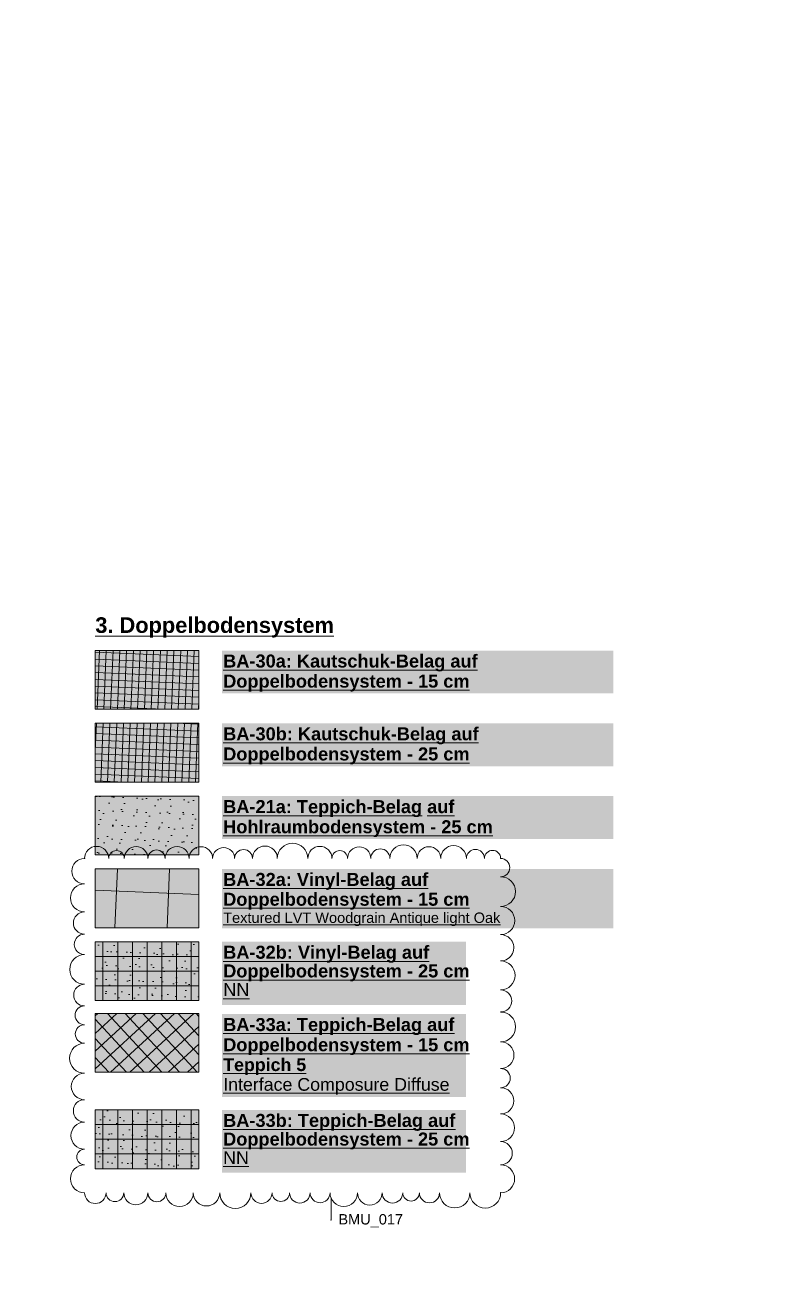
# Model space of a CAD drawing. Header units: metres. Extents: x 101 to 346, y 66 to 213.
# Drawn here: x 267.28 to 296.4, y 94.1 to 142.5 of the extents above; entities that cross this region are included whole.
import ezdxf

# ---------------------------------------------------------------- set-up
doc = ezdxf.new("R2010")
doc.units = ezdxf.units.M
doc.header["$MEASUREMENT"] = 0
doc.linetypes.add('Wipeout_Contour', pattern=[1, 0, -1])
for name, color, linetype in [('00  Indexwolken', 7, 'Continuous'), ('20  Boden Aufbauten', 7, 'Continuous'), ('20  Boden Aufbauten_Deckschraffur', 7, 'Continuous'), ('40 Text Legende', 7, 'Continuous'), ('Neubau_00  Indexwolken', 7, 'Continuous'), ('Neubau_20  Dach Aufbauten', 7, 'Continuous'), ('Neubau_40 Text Legende', 7, 'Continuous')]:
    doc.layers.add(name, color=color, linetype=linetype)
doc.styles.add('ERSTELLTER_STIL_1', font='')
doc.styles.add('ERSTELLTER_STIL_2', font='arial.ttf')
doc.styles.get('ERSTELLTER_STIL_1').set_extended_font_data('Arial')
pattern_1 = [(357.60545, (329.76636, 274.88207), (0.01086298, 0.25977296), []), (87.60545, (329.76636, 274.88207), (-0.25977296, 0.01086298), [])]
pattern_2 = [(357.60545, (330.6496, 275.6944), (0.0225616, 0.5395285), [0, -0.36, 0, -0.54]), (62.60545, (331.46193, 274.81117), (-0.479444, 0.2484623), [0, -0.264, 0, -0.456])]
pattern_3 = [(312.60545, (329.76636, 274.88207), (0.3680164, 0.338473), []), (42.60545, (329.76636, 274.88207), (-0.338473, 0.3680164), [])]
pattern_4 = [(1e-12, (271.96873, 106.1222), (0, 0.56564), []), (90, (271.96873, 106.1222), (-0.56564, 0), [])]
pattern_5 = [(357.60545, (330.6496, 275.6944), (0.0225616, 0.5395285), [0, -0.36, 0, -0.54]), (62.60545, (331.46193, 274.81117), (-0.479444, 0.2484623), [0, -0.264, 0, -0.456])]

msp = doc.modelspace()

# ---------------------------------------------------------------- wipeouts: each hides what was drawn before it
at = {"color": 254, "linetype": 'Wipeout_Contour', "lineweight": 0, "ltscale": 1253.226856}
msp.add_wipeout([(268.238, 125.009), (292.395, 125.009), (292.395, 153.571), (268.238, 153.571)], dxfattribs=at)
at = {"color": 254, "linetype": 'Wipeout_Contour', "lineweight": 0, "ltscale": 1341.952248}
msp.add_wipeout([(293.164, 123.652), (317.484, 123.652), (317.484, 153.008), (293.164, 153.008)], dxfattribs=at)
at = {"color": 254, "linetype": 'Wipeout_Contour', "lineweight": 0, "ltscale": 1199.114559}
msp.add_wipeout([(267.818, 95.7), (291.004, 95.7), (291.004, 120.225), (267.818, 120.225)], dxfattribs=at)

# ---------------------------------------------------------------- next in the draw order: hatches: boundary and pattern name
at = {"layer": '20  Boden Aufbauten_Deckschraffur', "linetype": 'Continuous', "lineweight": 18}
for color, points in [(4, [(269.977, 116.191), (273.96, 116.191), (273.96, 118.453), (269.977, 118.453)]), (171, [(269.977, 113.391), (273.96, 113.391), (273.96, 115.653), (269.977, 115.653)])]:
    msp.add_hatch(color=color, dxfattribs=at).paths.add_polyline_path(points)
h = msp.add_hatch(dxfattribs=at)
h.set_pattern_fill('Dämmung__hart_0007', color=8, style=0, pattern_type=2)
h.set_pattern_definition(pattern_1)
h.paths.add_polyline_path([(269.977, 116.191), (273.96, 116.191), (273.96, 118.453), (269.977, 118.453)])
h = msp.add_hatch(dxfattribs=at)
h.set_pattern_fill('Dämmung__hart_0007', color=8, style=0, pattern_type=2)
h.set_pattern_definition(pattern_1)
h.paths.add_polyline_path([(269.977, 113.391), (273.96, 113.391), (273.96, 115.653), (269.977, 115.653)])
at = {"layer": '20  Boden Aufbauten_Deckschraffur', "linetype": 'Continuous', "lineweight": 0, "true_color": 0xffffff}
for points in [[(269.977, 110.591), (273.96, 110.591), (273.96, 112.853), (269.977, 112.853)], [(269.977, 104.991), (273.96, 104.991), (273.96, 107.253), (269.977, 107.253)], [(269.977, 104.991), (273.96, 104.991), (273.96, 107.253), (269.977, 107.253)], [(269.977, 98.524), (273.96, 98.524), (273.96, 100.786), (269.977, 100.786)], [(269.977, 98.524), (273.96, 98.524), (273.96, 100.786), (269.977, 100.786)]]:
    msp.add_hatch(color=7, dxfattribs=at).paths.add_polyline_path(points)
h = msp.add_hatch(dxfattribs=at)
h.set_pattern_fill('Teppich_0007', style=0, pattern_type=2)
h.set_pattern_definition(pattern_2)
h.paths.add_polyline_path([(269.977, 110.591), (273.96, 110.591), (273.96, 112.853), (269.977, 112.853)])
at = {"layer": '20  Boden Aufbauten_Deckschraffur', "linetype": 'Continuous', "lineweight": 70, "true_color": 0xff952b}
msp.add_hatch(color=30, dxfattribs=at).paths.add_polyline_path([(269.977, 107.791), (273.96, 107.791), (273.96, 110.053), (269.977, 110.053)])
at = {"layer": '20  Boden Aufbauten_Deckschraffur', "linetype": 'Continuous', "lineweight": 18, "true_color": 0x9900ff}
h = msp.add_hatch(dxfattribs=at)
h.set_pattern_fill('Bauliche_Anlagen__geplan_53', color=190, style=0, pattern_type=2)
h.set_pattern_definition([(357.6054, (329.7664, 274.882), (0.083561, 1.998254), []), (87.6054, (329.7664, 274.882), (-1.998254, 0.083561), [])])
h.paths.add_polyline_path([(269.977, 107.791), (273.96, 107.791), (273.96, 110.053), (269.977, 110.053)])
at = {"layer": '20  Boden Aufbauten_Deckschraffur', "linetype": 'Continuous', "lineweight": 0, "true_color": 0xffffff}
h = msp.add_hatch(dxfattribs=at)
h.set_pattern_fill('Teppich_0007', style=0, pattern_type=2)
h.set_pattern_definition(pattern_2)
h.paths.add_polyline_path([(269.977, 104.991), (273.96, 104.991), (273.96, 107.253), (269.977, 107.253)])
at = {"layer": '20  Boden Aufbauten_Deckschraffur', "linetype": 'Continuous', "lineweight": 18, "true_color": 0x990000}
h = msp.add_hatch(dxfattribs=at)
h.set_pattern_fill('Verband__Quadrat__50x50__4B', color=14, style=0, pattern_type=2)
h.set_pattern_definition(pattern_4)
h.paths.add_polyline_path([(269.977, 104.991), (273.96, 104.991), (273.96, 107.253), (269.977, 107.253)])
at = {"layer": '20  Boden Aufbauten_Deckschraffur', "linetype": 'Continuous', "lineweight": 50, "true_color": 0xefefef}
msp.add_hatch(color=7, dxfattribs=at).paths.add_polyline_path([(269.977, 102.233), (273.96, 102.233), (273.96, 104.496), (269.977, 104.496)])
msp.add_hatch(color=7, dxfattribs=at).paths.add_polyline_path([(269.977, 102.233), (273.96, 102.233), (273.96, 104.496), (269.977, 104.496)])
at = {"layer": '20  Boden Aufbauten_Deckschraffur', "linetype": 'Continuous', "lineweight": 13, "true_color": 0x17c90e}
h = msp.add_hatch(dxfattribs=at)
h.set_pattern_fill('Verband__Quadrat__50x50__4B', color=92, style=0, pattern_type=2)
h.set_pattern_definition(pattern_3)
h.paths.add_polyline_path([(269.977, 102.233), (273.96, 102.233), (273.96, 104.496), (269.977, 104.496)])
h = msp.add_hatch(dxfattribs=at)
h.set_pattern_fill('Verband__Quadrat__50x50__4B', color=92, style=0, pattern_type=2)
h.set_pattern_definition(pattern_3)
h.paths.add_polyline_path([(269.977, 102.233), (273.96, 102.233), (273.96, 104.496), (269.977, 104.496)])
at = {"layer": '20  Boden Aufbauten_Deckschraffur', "linetype": 'Continuous', "lineweight": 0, "true_color": 0xffffff}
h = msp.add_hatch(dxfattribs=at)
h.set_pattern_fill('Teppich_0007', style=0, pattern_type=2)
h.set_pattern_definition(pattern_2)
h.paths.add_polyline_path([(269.977, 98.524), (273.96, 98.524), (273.96, 100.786), (269.977, 100.786)])
at = {"layer": '20  Boden Aufbauten_Deckschraffur', "linetype": 'Continuous', "lineweight": 18, "true_color": 0x008400}
h = msp.add_hatch(dxfattribs=at)
h.set_pattern_fill('Verband__Quadrat__50x50__4B', color=96, style=0, pattern_type=2)
h.set_pattern_definition([(0, (271.96873, 99.65513), (0, 0.56564), []), (90, (271.96873, 99.65513), (-0.56564, 0), [])])
h.paths.add_polyline_path([(269.977, 98.524), (273.96, 98.524), (273.96, 100.786), (269.977, 100.786)])
at = {"layer": 'Neubau_20  Dach Aufbauten', "linetype": 'Continuous', "lineweight": 0, "true_color": 0xffffff}
for points in [[(274.854, 107.773), (289.889, 107.773), (289.889, 110.053), (274.854, 110.053)], [(274.854, 104.816), (284.223, 104.816), (284.223, 107.253), (274.854, 107.253)], [(274.854, 101.283), (284.223, 101.283), (284.223, 104.472), (274.854, 104.472)], [(274.852, 98.366), (284.221, 98.366), (284.221, 100.786), (274.852, 100.786)]]:
    msp.add_hatch(color=7, dxfattribs=at).paths.add_polyline_path(points)
at = {"layer": 'Neubau_40 Text Legende', "linetype": 'Continuous', "lineweight": 0, "true_color": 0xffffff}
for points in [[(274.854, 116.802), (289.889, 116.802), (289.889, 118.453), (274.854, 118.453)], [(274.854, 114.002), (289.889, 114.002), (289.889, 115.653), (274.854, 115.653)], [(274.854, 111.202), (289.889, 111.202), (289.889, 112.853), (274.854, 112.853)]]:
    msp.add_hatch(color=7, dxfattribs=at).paths.add_polyline_path(points)

# ---------------------------------------------------------------- next in the draw order: linework, layer by layer
at = {"layer": '20  Boden Aufbauten', "color": 7, "linetype": 'Continuous', "lineweight": 13, "ltscale": 1000, "flags": 128}
for points in [[(269.977, 116.191), (273.96, 116.191), (273.96, 118.453), (269.977, 118.453)], [(269.977, 113.391), (273.96, 113.391), (273.96, 115.653), (269.977, 115.653)], [(269.977, 110.591), (273.96, 110.591), (273.96, 112.853), (269.977, 112.853)], [(269.977, 107.791), (273.96, 107.791), (273.96, 110.053), (269.977, 110.053)], [(269.977, 104.991), (273.96, 104.991), (273.96, 107.253), (269.977, 107.253)], [(269.977, 104.991), (273.96, 104.991), (273.96, 107.253), (269.977, 107.253)], [(269.977, 102.233), (273.96, 102.233), (273.96, 104.496), (269.977, 104.496)], [(269.977, 102.233), (273.96, 102.233), (273.96, 104.496), (269.977, 104.496)], [(269.977, 98.524), (273.96, 98.524), (273.96, 100.786), (269.977, 100.786)], [(269.977, 98.524), (273.96, 98.524), (273.96, 100.786), (269.977, 100.786)]]:
    msp.add_lwpolyline(points, close=True, dxfattribs=at)
at = {"layer": 'Neubau_00  Indexwolken', "color": 1, "linetype": 'Continuous', "lineweight": 13, "ltscale": 1000}
msp.add_line((279.038, 96.553), (279.038, 97.406), dxfattribs=at)
for centre, radius, start, end in [((270.029, 110.456), 0.464, 360, 180), ((271.548, 110.456), 0.455, 0, 180), ((273.121, 110.456), 0.461, 0, 180), ((274.035, 110.456), 0.453, 360, 180), ((274.911, 110.456), 0.422, 0, 180), ((276.497, 110.456), 0.477, 0, 180), ((277.56, 110.456), 0.586, 0, 180), ((278.61, 110.456), 0.465, 0, 180), ((280.122, 110.456), 0.446, 0, 180), ((281.827, 110.456), 0.526, 360, 180), ((282.803, 110.456), 0.451, 0, 180), ((283.748, 110.456), 0.494, 360, 180), ((269.564, 109.968), 0.489, 90, 270), ((270.793, 110.456), 0.3, 360, 180), ((272.331, 110.456), 0.329, 360, 180), ((275.676, 110.456), 0.344, 0, 180), ((279.376, 110.456), 0.3, 0, 180), ((280.934, 110.456), 0.367, 0, 180), ((284.59, 110.456), 0.347, 0, 180), ((285.248, 110.456), 0.311, 0, 180), ((285.559, 110.104), 0.352, 270, 90), ((269.564, 108.939), 0.54, 90, 270), ((285.559, 109.181), 0.571, 270, 90), ((285.559, 108.068), 0.542, 270, 90), ((269.564, 107.972), 0.427, 90, 270), ((269.564, 107.151), 0.394, 90, 270), ((285.559, 107.02), 0.506, 270, 90), ((269.564, 106.188), 0.569, 90, 270), ((285.559, 105.959), 0.556, 270, 90), ((269.564, 105.203), 0.416, 90, 270), ((285.559, 104.977), 0.426, 270, 90), ((269.564, 104.425), 0.363, 90, 270), ((285.559, 103.976), 0.574, 270, 90), ((269.564, 103.706), 0.356, 90, 270), ((269.564, 102.772), 0.578, 90, 270), ((285.559, 102.891), 0.512, 270, 90), ((269.564, 101.687), 0.508, 90, 270), ((285.559, 102.008), 0.37, 270, 90), ((269.564, 100.748), 0.43, 90, 270), ((285.559, 101.133), 0.505, 270, 90), ((269.564, 99.796), 0.522, 90, 270), ((285.559, 100.097), 0.531, 270, 90), ((269.564, 98.974), 0.3, 90, 270), ((285.559, 99.119), 0.447, 270, 90), ((269.564, 98.136), 0.538, 90, 270), ((285.559, 98.135), 0.537, 270, 90), ((269.978, 97.599), 0.414, 180, 0), ((270.732, 97.599), 0.34, 180, 0), ((271.536, 97.599), 0.464, 180, 360), ((272.346, 97.599), 0.346, 180, 0), ((273.218, 97.599), 0.526, 180, 360), ((274.251, 97.599), 0.508, 180, 0), ((275.359, 97.599), 0.6, 180, 360), ((276.366, 97.599), 0.407, 180, 360), ((277.109, 97.599), 0.336, 180, 0), ((277.84, 97.599), 0.395, 180, 360), ((278.618, 97.599), 0.383, 180, 0), ((279.527, 97.599), 0.526, 180, 0), ((280.528, 97.599), 0.475, 180, 360), ((281.4, 97.599), 0.397, 180, 360), ((282.116, 97.599), 0.319, 180, 360), ((282.822, 97.599), 0.387, 180, 360), ((283.794, 97.599), 0.584, 180, 360), ((284.968, 97.599), 0.591, 180, 0)]:
    msp.add_arc(centre, radius, start, end, dxfattribs=at)
for p in [(269.564, 110.456), (285.559, 110.456), (285.559, 97.599), (279.038, 96.553)]:
    msp.add_point(p, dxfattribs=at)

# ---------------------------------------------------------------- next in the draw order: texts
at = {"color": 7, "linetype": 'Continuous', "lineweight": 13, "char_height": 0.5, "attachment_point": 1, "style": 'ERSTELLTER_STIL_2'}
for s, insert, line_spacing_factor in [('\\A1;{\\pql;\\fArial|b1|i0|c0|p38;\\L\\LBA-32a:\\fArial|b1|i0|c0|p38; Vinyl-Belag auf \\P\\pql;\\fArial|b1|i0|c0|p38;Doppelbodensystem - 15 cm\\P\\pql;\\fArial|b0|i0|c0|p38;\\H0.800000x;Textured LVT Woodgrain Antique light Oak}', (274.894, 109.899), 0.913274), ('\\A1;{\\pql;\\fArial|b1|i0|c0|p38;\\L\\LBA-32b:\\fArial|b1|i0|c0|p38; Vinyl-Belag auf \\P\\pql;\\fArial|b1|i0|c0|p38;Doppelbodensystem - 25 cm\\P\\pql;\\fArial|b0|i0|c0|p38;NN}', (274.894, 107.099), 0.861472), ('\\A1;{\\pql;\\fArial|b1|i0|c0|p38;\\L\\LBA-33a:\\fArial|b1|i0|c0|p38; Teppich-Belag auf \\P\\pql;\\fArial|b1|i0|c0|p38;Doppelbodensystem - 15 cm\\P\\pql;\\fArial|b1|i0|c0|p38;\\H0.978610x;Teppich \\fArial|b1|i0|c0|p38;5\\P\\pql;\\fArial|b0|i0|c0|p38;Interface Composure Diffuse}', (274.894, 104.318), 0.929225), ('\\A1;{\\pql;\\fArial|b1|i0|c0|p38;\\L\\LBA-33b:\\fArial|b1|i0|c0|p38; Teppich-Belag auf \\P\\pql;\\fArial|b1|i0|c0|p38;Doppelbodensystem - 25 cm\\P\\pql;\\fArial|b0|i0|c0|p38;\\H0.978610x;NN}', (274.892, 100.632), 0.860809)]:
    msp.add_mtext(s, dxfattribs=dict(at, insert=insert, line_spacing_factor=line_spacing_factor))
at = {"layer": '00  Indexwolken', "color": 1, "linetype": 'Continuous', "lineweight": 13, "insert": (279.322, 96.521), "char_height": 0.4, "attachment_point": 4, "style": 'ERSTELLTER_STIL_1'}
msp.add_mtext('\\A1;{\\pql;\\fArial|b0|i0|c0|p38;BMU_017}', dxfattribs=at)
at = {"layer": '40 Text Legende', "color": 7, "linetype": 'Continuous', "lineweight": 13, "insert": (269.977, 119.731), "char_height": 0.6, "attachment_point": 1, "style": 'ERSTELLTER_STIL_2'}
msp.add_mtext('\\A1;{\\pql;\\fArial|b1|i0|c0|p38;\\L\\L3. Doppelbodensystem}', dxfattribs=at)
at = {"layer": '40 Text Legende', "color": 7, "linetype": 'Continuous', "lineweight": 13, "char_height": 0.5, "width": 14.95528, "attachment_point": 1, "line_spacing_factor": 0.928252, "style": 'ERSTELLTER_STIL_2'}
for s, insert in [('\\A1;{\\pql;\\fArial|b1|i0|c0|p38;\\L\\LBA-30a:\\fArial|b1|i0|c0|p38; Kautschuk-Belag auf Doppelbodensystem - 15 cm}', (274.894, 118.299)), ('\\A1;{\\pql;\\fArial|b1|i0|c0|p38;\\L\\LBA-30b:\\fArial|b1|i0|c0|p38; Kautschuk-Belag auf Doppelbodensystem - 25 cm}', (274.894, 115.499)), ('\\A1;{\\pql;\\fArial|b1|i0|c0|p38;\\L\\LBA-21a:\\fArial|b1|i0|c0|p38; \\fArial|b1|i0|c0|p38;Teppich\\fArial|b1|i0|c0|p38;-Belag auf Hohlraumbodensystem - 25 cm}', (274.894, 112.699))]:
    msp.add_mtext(s, dxfattribs=dict(at, insert=insert))

# ---------------------------------------------------------------- next in the draw order: wipeouts: each hides what was drawn before it
at = {"color": 254, "linetype": 'Wipeout_Contour', "lineweight": 0, "ltscale": 1290.770359}
msp.add_wipeout([(271.645, 141.912), (294.831, 141.912), (294.831, 166.437), (271.645, 166.437)], dxfattribs=at)
at = {"color": 254, "linetype": 'Wipeout_Contour', "lineweight": 0, "ltscale": 1203.611322}
msp.add_wipeout([(246.911, 141.785), (270.097, 141.785), (270.097, 165.398), (246.911, 165.398)], dxfattribs=at)
at = {"color": 254, "linetype": 'Wipeout_Contour', "lineweight": 0, "ltscale": 1313.926245}
msp.add_wipeout([(292.553, 111.25), (315.739, 111.25), (315.739, 135.775), (292.553, 135.775)], dxfattribs=at)

# ---------------------------------------------------------------- next in the draw order: wipeouts: each hides what was drawn before it
at = {"color": 254, "linetype": 'Wipeout_Contour', "lineweight": 0, "ltscale": 4202.133959}
msp.add_wipeout([(223.966, 125.519), (246.41, 125.519), (246.41, 181.497), (248.626, 181.497), (248.626, 174.121), (270.217, 174.121), (270.217, 200.305), (248.745, 200.305), (248.745, 200.988), (227.418, 200.988), (227.418, 181.497), (228.356, 181.497), (228.356, 169.827), (223.966, 169.827)], dxfattribs=at)
at = {"color": 254, "linetype": 'Wipeout_Contour', "lineweight": 0, "ltscale": 1369.455415}
msp.add_wipeout([(292.972, 140.559), (317.129, 140.559), (317.129, 169.121), (292.972, 169.121)], dxfattribs=at)
at = {"color": 254, "linetype": 'Wipeout_Contour', "lineweight": 0, "ltscale": 1321.535381}
msp.add_wipeout([(293.164, 110.758), (317.484, 110.758), (317.484, 140.113), (293.164, 140.113)], dxfattribs=at)

# ---------------------------------------------------------------- next in the draw order: wipeouts: each hides what was drawn before it
at = {"color": 254, "linetype": 'Wipeout_Contour', "lineweight": 0, "ltscale": 1152.821771}
msp.add_wipeout([(246.718, 115.015), (269.904, 115.015), (269.904, 139.54), (246.718, 139.54)], dxfattribs=at)

# ---------------------------------------------------------------- next in the draw order: wipeouts: each hides what was drawn before it
at = {"color": 254, "linetype": 'Wipeout_Contour', "lineweight": 0, "ltscale": 1221.884914}
msp.add_wipeout([(267.818, 111.123), (291.004, 111.123), (291.004, 134.736), (267.818, 134.736)], dxfattribs=at)

# ---------------------------------------------------------------- next in the draw order: hatches: boundary and pattern name
at = {"layer": '20  Boden Aufbauten_Deckschraffur', "linetype": 'Continuous', "lineweight": 18}
for color, points in [(4, [(269.977, 116.191), (273.96, 116.191), (273.96, 118.453), (269.977, 118.453)]), (171, [(269.977, 113.391), (273.96, 113.391), (273.96, 115.653), (269.977, 115.653)])]:
    msp.add_hatch(color=color, dxfattribs=at).paths.add_polyline_path(points)
h = msp.add_hatch(dxfattribs=at)
h.set_pattern_fill('Dämmung__hart_000a', color=8, style=0, pattern_type=2)
h.set_pattern_definition(pattern_1)
h.paths.add_polyline_path([(269.977, 116.191), (273.96, 116.191), (273.96, 118.453), (269.977, 118.453)])
h = msp.add_hatch(dxfattribs=at)
h.set_pattern_fill('Dämmung__hart_000a', color=8, style=0, pattern_type=2)
h.set_pattern_definition(pattern_1)
h.paths.add_polyline_path([(269.977, 113.391), (273.96, 113.391), (273.96, 115.653), (269.977, 115.653)])
at = {"layer": '20  Boden Aufbauten_Deckschraffur', "linetype": 'Continuous', "lineweight": 0, "true_color": 0xffffff}
msp.add_hatch(color=7, dxfattribs=at).paths.add_polyline_path([(269.977, 112.853), (269.977, 111.123), (273.96, 111.123), (273.96, 112.853)])
h = msp.add_hatch(dxfattribs=at)
h.set_pattern_fill('Teppich_000a', style=0, pattern_type=2)
h.set_pattern_definition(pattern_2)
h.paths.add_polyline_path([(269.977, 112.853), (269.977, 111.123), (273.96, 111.123), (273.96, 112.853)])
at = {"layer": 'Neubau_40 Text Legende', "linetype": 'Continuous', "lineweight": 0, "true_color": 0xffffff}
for points in [[(274.854, 116.802), (289.889, 116.802), (289.889, 118.453), (274.854, 118.453)], [(274.854, 114.002), (289.889, 114.002), (289.889, 115.653), (274.854, 115.653)], [(274.854, 111.202), (289.889, 111.202), (289.889, 112.853), (274.854, 112.853)]]:
    msp.add_hatch(color=7, dxfattribs=at).paths.add_polyline_path(points)

# ---------------------------------------------------------------- next in the draw order: linework, layer by layer
at = {"layer": '20  Boden Aufbauten', "color": 7, "linetype": 'Continuous', "lineweight": 13, "ltscale": 1000, "flags": 128}
for points in [[(269.977, 116.191), (273.96, 116.191), (273.96, 118.453), (269.977, 118.453)], [(269.977, 113.391), (273.96, 113.391), (273.96, 115.653), (269.977, 115.653)]]:
    msp.add_lwpolyline(points, close=True, dxfattribs=at)
msp.add_lwpolyline([(273.96, 111.123), (273.96, 112.853), (269.977, 112.853), (269.977, 111.123)], dxfattribs=at)

# ---------------------------------------------------------------- next in the draw order: texts
at = {"layer": '40 Text Legende', "color": 7, "linetype": 'Continuous', "lineweight": 13, "insert": (269.977, 119.731), "char_height": 0.6, "attachment_point": 1, "style": 'ERSTELLTER_STIL_2'}
msp.add_mtext('\\A1;{\\pql;\\fArial|b1|i0|c0|p38;\\L\\L3. Doppelbodensystem}', dxfattribs=at)
at = {"layer": '40 Text Legende', "color": 7, "linetype": 'Continuous', "lineweight": 13, "char_height": 0.5, "width": 14.95528, "attachment_point": 1, "line_spacing_factor": 0.928252, "style": 'ERSTELLTER_STIL_2'}
for s, insert in [('\\A1;{\\pql;\\fArial|b1|i0|c0|p38;\\L\\LBA-30a:\\fArial|b1|i0|c0|p38; Kautschuk-Belag auf Doppelbodensystem - 15 cm}', (274.894, 118.299)), ('\\A1;{\\pql;\\fArial|b1|i0|c0|p38;\\L\\LBA-30b:\\fArial|b1|i0|c0|p38; Kautschuk-Belag auf Doppelbodensystem - 25 cm}', (274.894, 115.499)), ('\\A1;{\\pql;\\fArial|b1|i0|c0|p38;\\L\\LBA-21a:\\fArial|b1|i0|c0|p38; \\fArial|b1|i0|c0|p38;Teppich\\fArial|b1|i0|c0|p38;-Belag auf Hohlraumbodensystem - 25 cm}', (274.894, 112.699))]:
    msp.add_mtext(s, dxfattribs=dict(at, insert=insert))

# ---------------------------------------------------------------- next in the draw order: wipeouts: each hides what was drawn before it
at = {"color": 254, "linetype": 'Wipeout_Contour', "lineweight": 0, "ltscale": 4219.120619}
msp.add_wipeout([(244.874, 94.857), (267.318, 94.857), (267.318, 150.835), (269.534, 150.835), (269.534, 143.459), (291.125, 143.459), (291.125, 169.643), (269.653, 169.643), (269.653, 170.326), (248.326, 170.326), (248.326, 150.835), (249.264, 150.835), (249.264, 139.165), (244.874, 139.165)], dxfattribs=at)

# ---------------------------------------------------------------- next in the draw order: wipeouts: each hides what was drawn before it
at = {"color": 254, "linetype": 'Wipeout_Contour', "lineweight": 0, "ltscale": 1151.4947}
msp.add_wipeout([(246.348, 115.015), (269.534, 115.015), (269.534, 139.54), (246.348, 139.54)], dxfattribs=at)
at = {"color": 254, "linetype": 'Wipeout_Contour', "lineweight": 0, "ltscale": 1181.527168}
msp.add_wipeout([(267.818, 82.805), (291.004, 82.805), (291.004, 107.33), (267.818, 107.33)], dxfattribs=at)

# ---------------------------------------------------------------- next in the draw order: hatches: boundary and pattern name
at = {"layer": '20  Boden Aufbauten_Deckschraffur', "linetype": 'Continuous', "lineweight": 0, "true_color": 0xffffff}
for points in [[(269.977, 104.991), (273.96, 104.991), (273.96, 107.253), (269.977, 107.253)], [(269.977, 104.991), (273.96, 104.991), (273.96, 107.253), (269.977, 107.253)], [(269.977, 98.524), (273.96, 98.524), (273.96, 100.786), (269.977, 100.786)], [(269.977, 98.524), (273.96, 98.524), (273.96, 100.786), (269.977, 100.786)]]:
    msp.add_hatch(color=7, dxfattribs=at).paths.add_polyline_path(points)
h = msp.add_hatch(dxfattribs=at)
h.set_pattern_fill('Teppich_0009', style=0, pattern_type=2)
h.set_pattern_definition(pattern_5)
h.paths.add_polyline_path([(269.977, 104.991), (273.96, 104.991), (273.96, 107.253), (269.977, 107.253)])
at = {"layer": '20  Boden Aufbauten_Deckschraffur', "linetype": 'Continuous', "lineweight": 18, "true_color": 0x990000}
h = msp.add_hatch(dxfattribs=at)
h.set_pattern_fill('Verband__Quadrat__50x50__45', color=14, style=0, pattern_type=2)
h.set_pattern_definition(pattern_4)
h.paths.add_polyline_path([(269.977, 104.991), (273.96, 104.991), (273.96, 107.253), (269.977, 107.253)])
at = {"layer": '20  Boden Aufbauten_Deckschraffur', "linetype": 'Continuous', "lineweight": 50, "true_color": 0xefefef}
msp.add_hatch(color=7, dxfattribs=at).paths.add_polyline_path([(269.977, 102.233), (273.96, 102.233), (273.96, 104.496), (269.977, 104.496)])
msp.add_hatch(color=7, dxfattribs=at).paths.add_polyline_path([(269.977, 102.233), (273.96, 102.233), (273.96, 104.496), (269.977, 104.496)])
at = {"layer": '20  Boden Aufbauten_Deckschraffur', "linetype": 'Continuous', "lineweight": 13, "true_color": 0x17c90e}
h = msp.add_hatch(dxfattribs=at)
h.set_pattern_fill('Verband__Quadrat__50x50__45', color=92, style=0, pattern_type=2)
h.set_pattern_definition(pattern_3)
h.paths.add_polyline_path([(269.977, 102.233), (273.96, 102.233), (273.96, 104.496), (269.977, 104.496)])
h = msp.add_hatch(dxfattribs=at)
h.set_pattern_fill('Verband__Quadrat__50x50__45', color=92, style=0, pattern_type=2)
h.set_pattern_definition(pattern_3)
h.paths.add_polyline_path([(269.977, 102.233), (273.96, 102.233), (273.96, 104.496), (269.977, 104.496)])
at = {"layer": '20  Boden Aufbauten_Deckschraffur', "linetype": 'Continuous', "lineweight": 0, "true_color": 0xffffff}
h = msp.add_hatch(dxfattribs=at)
h.set_pattern_fill('Teppich_0009', style=0, pattern_type=2)
h.set_pattern_definition(pattern_5)
h.paths.add_polyline_path([(269.977, 98.524), (273.96, 98.524), (273.96, 100.786), (269.977, 100.786)])
at = {"layer": '20  Boden Aufbauten_Deckschraffur', "linetype": 'Continuous', "lineweight": 18, "true_color": 0x008400}
h = msp.add_hatch(dxfattribs=at)
h.set_pattern_fill('Verband__Quadrat__50x50__45', color=96, style=0, pattern_type=2)
h.set_pattern_definition([(0, (271.96873, 99.65513), (0, 0.56564), []), (90, (271.96873, 99.65513), (-0.56564, 0), [])])
h.paths.add_polyline_path([(269.977, 98.524), (273.96, 98.524), (273.96, 100.786), (269.977, 100.786)])
at = {"layer": 'Neubau_20  Dach Aufbauten', "linetype": 'Continuous', "lineweight": 0, "true_color": 0xffffff}
for points in [[(274.854, 104.816), (284.223, 104.816), (284.223, 107.253), (274.854, 107.253)], [(274.854, 101.283), (284.223, 101.283), (284.223, 104.472), (274.854, 104.472)], [(274.852, 98.366), (284.221, 98.366), (284.221, 100.786), (274.852, 100.786)]]:
    msp.add_hatch(color=7, dxfattribs=at).paths.add_polyline_path(points)

# ---------------------------------------------------------------- next in the draw order: linework, layer by layer
at = {"layer": '20  Boden Aufbauten', "color": 7, "linetype": 'Continuous', "lineweight": 13, "ltscale": 1000, "flags": 128}
for points in [[(269.977, 104.991), (273.96, 104.991), (273.96, 107.253), (269.977, 107.253)], [(269.977, 104.991), (273.96, 104.991), (273.96, 107.253), (269.977, 107.253)], [(269.977, 102.233), (273.96, 102.233), (273.96, 104.496), (269.977, 104.496)], [(269.977, 102.233), (273.96, 102.233), (273.96, 104.496), (269.977, 104.496)], [(269.977, 98.524), (273.96, 98.524), (273.96, 100.786), (269.977, 100.786)], [(269.977, 98.524), (273.96, 98.524), (273.96, 100.786), (269.977, 100.786)]]:
    msp.add_lwpolyline(points, close=True, dxfattribs=at)
at = {"layer": 'Neubau_00  Indexwolken', "color": 1, "linetype": 'Continuous', "lineweight": 13, "ltscale": 1000}
msp.add_line((279.038, 96.553), (279.038, 97.406), dxfattribs=at)
for centre, radius, start, end in [((269.564, 107.151), 0.394, 153.0213, 270), ((285.559, 107.02), 0.506, 270, 37.8147), ((269.564, 106.188), 0.569, 90, 270), ((285.559, 105.959), 0.556, 270, 90), ((269.564, 105.203), 0.416, 90, 270), ((285.559, 104.977), 0.426, 270, 90), ((269.564, 104.425), 0.363, 90, 270), ((285.559, 103.976), 0.574, 270, 90), ((269.564, 103.706), 0.356, 90, 270), ((269.564, 102.772), 0.578, 90, 270), ((285.559, 102.891), 0.512, 270, 90), ((269.564, 101.687), 0.508, 90, 270), ((285.559, 102.008), 0.37, 270, 90), ((269.564, 100.748), 0.43, 90, 270), ((285.559, 101.133), 0.505, 270, 90), ((269.564, 99.796), 0.522, 90, 270), ((285.559, 100.097), 0.531, 270, 90), ((269.564, 98.974), 0.3, 90, 270), ((285.559, 99.119), 0.447, 270, 90), ((269.564, 98.136), 0.538, 90, 270), ((285.559, 98.135), 0.537, 270, 90), ((269.978, 97.599), 0.414, 180, 0), ((270.732, 97.599), 0.34, 180, 0), ((271.536, 97.599), 0.464, 180, 360), ((272.346, 97.599), 0.346, 180, 0), ((273.218, 97.599), 0.526, 180, 360), ((274.251, 97.599), 0.508, 180, 0), ((275.359, 97.599), 0.6, 180, 360), ((276.366, 97.599), 0.407, 180, 360), ((277.109, 97.599), 0.336, 180, 0), ((277.84, 97.599), 0.395, 180, 360), ((278.618, 97.599), 0.383, 180, 0), ((279.527, 97.599), 0.526, 180, 0), ((280.528, 97.599), 0.475, 180, 360), ((281.4, 97.599), 0.397, 180, 360), ((282.116, 97.599), 0.319, 180, 360), ((282.822, 97.599), 0.387, 180, 360), ((283.794, 97.599), 0.584, 180, 360), ((284.968, 97.599), 0.591, 180, 0)]:
    msp.add_arc(centre, radius, start, end, dxfattribs=at)
for p in [(285.559, 97.599), (279.038, 96.553)]:
    msp.add_point(p, dxfattribs=at)

# ---------------------------------------------------------------- next in the draw order: texts
at = {"color": 7, "linetype": 'Continuous', "lineweight": 13, "char_height": 0.5, "attachment_point": 1, "style": 'ERSTELLTER_STIL_2'}
for s, insert, line_spacing_factor in [('\\A1;{\\pql;\\fArial|b1|i0|c0|p38;\\L\\LBA-32b:\\fArial|b1|i0|c0|p38; Vinyl-Belag auf \\P\\pql;\\fArial|b1|i0|c0|p38;Doppelbodensystem - 25 cm\\P\\pql;\\fArial|b0|i0|c0|p38;NN}', (274.894, 107.099), 0.861472), ('\\A1;{\\pql;\\fArial|b1|i0|c0|p38;\\L\\LBA-33a:\\fArial|b1|i0|c0|p38; Teppich-Belag auf \\P\\pql;\\fArial|b1|i0|c0|p38;Doppelbodensystem - 15 cm\\P\\pql;\\fArial|b1|i0|c0|p38;\\H0.978610x;Teppich \\fArial|b1|i0|c0|p38;5\\P\\pql;\\fArial|b0|i0|c0|p38;Interface Composure Diffuse}', (274.894, 104.318), 0.929225), ('\\A1;{\\pql;\\fArial|b1|i0|c0|p38;\\L\\LBA-33b:\\fArial|b1|i0|c0|p38; Teppich-Belag auf \\P\\pql;\\fArial|b1|i0|c0|p38;Doppelbodensystem - 25 cm\\P\\pql;\\fArial|b0|i0|c0|p38;\\H0.978610x;NN}', (274.892, 100.632), 0.860809)]:
    msp.add_mtext(s, dxfattribs=dict(at, insert=insert, line_spacing_factor=line_spacing_factor))
at = {"layer": '00  Indexwolken', "color": 1, "linetype": 'Continuous', "lineweight": 13, "insert": (279.322, 96.521), "char_height": 0.4, "attachment_point": 4, "style": 'ERSTELLTER_STIL_1'}
msp.add_mtext('\\A1;{\\pql;\\fArial|b0|i0|c0|p38;BMU_017}', dxfattribs=at)

# ---------------------------------------------------------------- next in the draw order: wipeouts: each hides what was drawn before it
at = {"color": 254, "linetype": 'Wipeout_Contour', "lineweight": 0, "ltscale": 1231.178324}
msp.add_wipeout([(268.238, 112.114), (292.395, 112.114), (292.395, 140.676), (268.238, 140.676)], dxfattribs=at)

# ---------------------------------------------------------------- next in the draw order: hatches: boundary and pattern name
at = {"layer": '20  Boden Aufbauten_Deckschraffur', "linetype": 'Continuous', "lineweight": 18}
for color, points in [(4, [(269.977, 116.191), (273.96, 116.191), (273.96, 118.453), (269.977, 118.453)]), (171, [(269.977, 113.391), (273.96, 113.391), (273.96, 115.653), (269.977, 115.653)])]:
    msp.add_hatch(color=color, dxfattribs=at).paths.add_polyline_path(points)
h = msp.add_hatch(dxfattribs=at)
h.set_pattern_fill('Dämmung__hart_0009', color=8, style=0, pattern_type=2)
h.set_pattern_definition(pattern_1)
h.paths.add_polyline_path([(269.977, 116.191), (273.96, 116.191), (273.96, 118.453), (269.977, 118.453)])
h = msp.add_hatch(dxfattribs=at)
h.set_pattern_fill('Dämmung__hart_0009', color=8, style=0, pattern_type=2)
h.set_pattern_definition(pattern_1)
h.paths.add_polyline_path([(269.977, 113.391), (273.96, 113.391), (273.96, 115.653), (269.977, 115.653)])
at = {"layer": '20  Boden Aufbauten_Deckschraffur', "linetype": 'Continuous', "lineweight": 0, "true_color": 0xffffff}
msp.add_hatch(color=7, dxfattribs=at).paths.add_polyline_path([(269.977, 112.853), (269.977, 112.114), (273.96, 112.114), (273.96, 112.853)])
h = msp.add_hatch(dxfattribs=at)
h.set_pattern_fill('Teppich_0009', style=0, pattern_type=2)
h.set_pattern_definition(pattern_5)
h.paths.add_polyline_path([(269.977, 112.853), (269.977, 112.114), (273.96, 112.114), (273.96, 112.853)])
at = {"layer": 'Neubau_40 Text Legende', "linetype": 'Continuous', "lineweight": 0, "true_color": 0xffffff}
for points in [[(274.854, 116.802), (289.889, 116.802), (289.889, 118.453), (274.854, 118.453)], [(274.854, 114.002), (289.889, 114.002), (289.889, 115.653), (274.854, 115.653)], [(274.854, 112.853), (274.854, 112.114), (289.889, 112.114), (289.889, 112.853)]]:
    msp.add_hatch(color=7, dxfattribs=at).paths.add_polyline_path(points)

# ---------------------------------------------------------------- next in the draw order: linework, layer by layer
at = {"layer": '20  Boden Aufbauten', "color": 7, "linetype": 'Continuous', "lineweight": 13, "ltscale": 1000, "flags": 128}
for points in [[(269.977, 116.191), (273.96, 116.191), (273.96, 118.453), (269.977, 118.453)], [(269.977, 113.391), (273.96, 113.391), (273.96, 115.653), (269.977, 115.653)]]:
    msp.add_lwpolyline(points, close=True, dxfattribs=at)
msp.add_lwpolyline([(273.96, 112.114), (273.96, 112.853), (269.977, 112.853), (269.977, 112.114)], dxfattribs=at)

# ---------------------------------------------------------------- next in the draw order: texts
at = {"layer": '40 Text Legende', "color": 7, "linetype": 'Continuous', "lineweight": 13, "insert": (269.977, 119.731), "char_height": 0.6, "attachment_point": 1, "style": 'ERSTELLTER_STIL_2'}
msp.add_mtext('\\A1;{\\pql;\\fArial|b1|i0|c0|p38;\\L\\L3. Doppelbodensystem}', dxfattribs=at)
at = {"layer": '40 Text Legende', "color": 7, "linetype": 'Continuous', "lineweight": 13, "char_height": 0.5, "width": 14.95528, "attachment_point": 1, "line_spacing_factor": 0.928252, "style": 'ERSTELLTER_STIL_2'}
for s, insert in [('\\A1;{\\pql;\\fArial|b1|i0|c0|p38;\\L\\LBA-30a:\\fArial|b1|i0|c0|p38; Kautschuk-Belag auf Doppelbodensystem - 15 cm}', (274.894, 118.299)), ('\\A1;{\\pql;\\fArial|b1|i0|c0|p38;\\L\\LBA-30b:\\fArial|b1|i0|c0|p38; Kautschuk-Belag auf Doppelbodensystem - 25 cm}', (274.894, 115.499)), ('\\A1;{\\pql;\\fArial|b1|i0|c0|p38;\\L\\LBA-21a:\\fArial|b1|i0|c0|p38; \\fArial|b1|i0|c0|p38;Teppich\\fArial|b1|i0|c0|p38;-Belag auf Hohlraumbodensystem - 25 cm}', (274.894, 112.699))]:
    msp.add_mtext(s, dxfattribs=dict(at, insert=insert))

# ---------------------------------------------------------------- next in the draw order: wipeouts: each hides what was drawn before it
at = {"color": 254, "linetype": 'Wipeout_Contour', "lineweight": 0, "ltscale": 1270.559459}
msp.add_wipeout([(272.111, 130.107), (295.297, 130.107), (295.297, 154.633), (272.111, 154.633)], dxfattribs=at)
at = {"color": 254, "linetype": 'Wipeout_Contour', "lineweight": 0, "ltscale": 1181.845888}
msp.add_wipeout([(247.377, 129.98), (270.563, 129.98), (270.563, 153.594), (247.377, 153.594)], dxfattribs=at)

# ---------------------------------------------------------------- next in the draw order: wipeouts: each hides what was drawn before it
at = {"color": 254, "linetype": 'Wipeout_Contour', "lineweight": 0, "ltscale": 4112.888593}
msp.add_wipeout([(224.432, 113.715), (246.876, 113.715), (246.876, 169.692), (249.092, 169.692), (249.092, 162.317), (270.683, 162.317), (270.683, 188.5), (249.211, 188.5), (249.211, 189.183), (227.884, 189.183), (227.884, 169.692), (228.822, 169.692), (228.822, 158.023), (224.432, 158.023)], dxfattribs=at)

# ---------------------------------------------------------------- next in the draw order: wipeouts: each hides what was drawn before it
at = {"color": 254, "linetype": 'Wipeout_Contour', "lineweight": 0, "ltscale": 4573.584193}
msp.add_wipeout([(248.327, 137.152), (270.771, 137.152), (270.771, 193.129), (272.987, 193.129), (272.987, 185.753), (294.577, 185.753), (294.577, 211.937), (273.106, 211.937), (273.106, 212.62), (251.778, 212.62), (251.778, 193.129), (252.717, 193.129), (252.717, 181.46), (248.327, 181.46)], dxfattribs=at)

doc.saveas('drawing.dxf')
